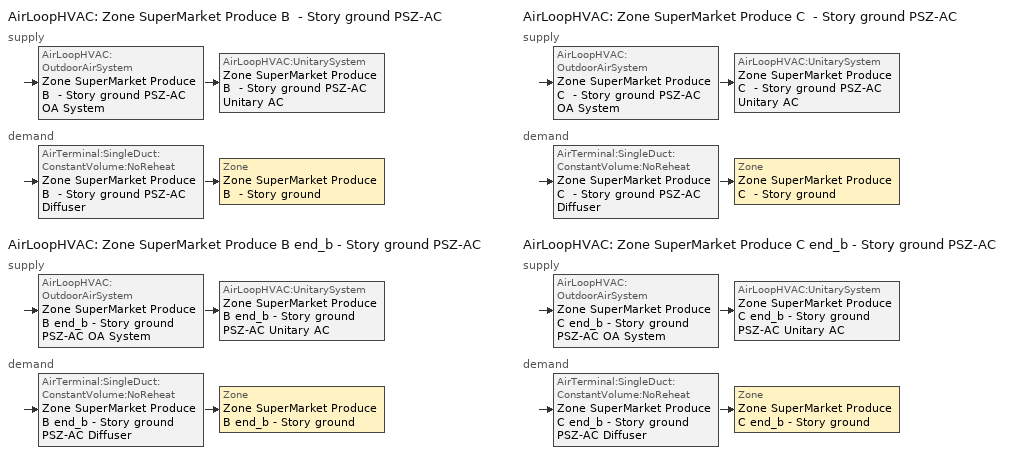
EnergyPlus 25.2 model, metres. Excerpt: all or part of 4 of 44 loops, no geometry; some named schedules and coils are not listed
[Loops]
AirLoopHVAC 'Zone SuperMarket Produce B  - Story ground PSZ-AC'
 supply: AirLoopHVAC:OutdoorAirSystem 'Zone SuperMarket Produce B  - Story ground PSZ-AC OA System' > AirLoopHVAC:UnitarySystem 'Zone SuperMarket Produce B  - Story ground PSZ-AC Unitary AC'
 demand: AirTerminal:SingleDuct:ConstantVolume:NoReheat 'Zone SuperMarket Produce B  - Story ground PSZ-AC Diffuser' > Zone 'Zone SuperMarket Produce B  - Story ground'
AirLoopHVAC 'Zone SuperMarket Produce B end_b - Story ground PSZ-AC'
 supply: AirLoopHVAC:OutdoorAirSystem 'Zone SuperMarket Produce B end_b - Story ground PSZ-AC OA System' > AirLoopHVAC:UnitarySystem 'Zone SuperMarket Produce B end_b - Story ground PSZ-AC Unitary AC'
 demand: AirTerminal:SingleDuct:ConstantVolume:NoReheat 'Zone SuperMarket Produce B end_b - Story ground PSZ-AC Diffuser' > Zone 'Zone SuperMarket Produce B end_b - Story ground'
AirLoopHVAC 'Zone SuperMarket Produce C  - Story ground PSZ-AC'
 supply: AirLoopHVAC:OutdoorAirSystem 'Zone SuperMarket Produce C  - Story ground PSZ-AC OA System' > AirLoopHVAC:UnitarySystem 'Zone SuperMarket Produce C  - Story ground PSZ-AC Unitary AC'
 demand: AirTerminal:SingleDuct:ConstantVolume:NoReheat 'Zone SuperMarket Produce C  - Story ground PSZ-AC Diffuser' > Zone 'Zone SuperMarket Produce C  - Story ground'
AirLoopHVAC 'Zone SuperMarket Produce C end_b - Story ground PSZ-AC'
 supply: AirLoopHVAC:OutdoorAirSystem 'Zone SuperMarket Produce C end_b - Story ground PSZ-AC OA System' > AirLoopHVAC:UnitarySystem 'Zone SuperMarket Produce C end_b - Story ground PSZ-AC Unitary AC'
 demand: AirTerminal:SingleDuct:ConstantVolume:NoReheat 'Zone SuperMarket Produce C end_b - Story ground PSZ-AC Diffuser' > Zone 'Zone SuperMarket Produce C end_b - Story ground'
[ZoneControl:Thermostat] Temperature Difference Between Cutout And Setpoint {deltaC}=0
Name | Zone or ZoneList | Control Type Schedule | Control 1
Zone SuperMarket Produce B  - Story ground Thermostat | Zone SuperMarket Produce B  - Story ground | Zone SuperMarket Produce B  - Story ground Thermostat Schedule | SuperMarket Produce - 90.1-2019 Thermostat 4
Zone SuperMarket Produce B end_b - Story ground Thermostat | Zone SuperMarket Produce B end_b - Story ground | Zone SuperMarket Produce B end_b - Story ground Thermostat Schedule | SuperMarket Produce - 90.1-2019 Thermostat 3
Zone SuperMarket Produce C  - Story ground Thermostat | Zone SuperMarket Produce C  - Story ground | Zone SuperMarket Produce C  - Story ground Thermostat Schedule | SuperMarket Produce - 90.1-2019 Thermostat 1
Zone SuperMarket Produce C end_b - Story ground Thermostat | Zone SuperMarket Produce C end_b - Story ground | Zone SuperMarket Produce C end_b - Story ground Thermostat Schedule | SuperMarket Produce - 90.1-2019 Thermostat
[ThermostatSetpoint:DualSetpoint] Heating Setpoint Temperature Schedule=SuperMarket HtgSetp_Enduse; Cooling Setpoint Temperature Schedule=SuperMarket ClgSetp_Enduse
SuperMarket Produce - 90.1-2019 Thermostat 4; SuperMarket Produce - 90.1-2019 Thermostat 3; SuperMarket Produce - 90.1-2019 Thermostat 1; SuperMarket Produce - 90.1-2019 Thermostat
[AirTerminal:SingleDuct:ConstantVolume:NoReheat] Availability Schedule=Always On Discrete; Maximum Air Flow Rate {m3/s}=AutoSize
Zone SuperMarket Produce B  - Story ground PSZ-AC Diffuser; Zone SuperMarket Produce B end_b - Story ground PSZ-AC Diffuser; Zone SuperMarket Produce C  - Story ground PSZ-AC Diffuser; Zone SuperMarket Produce C end_b - Story ground PSZ-AC Diffuser
[Zone equipment]
Zone SuperMarket Produce B  - Story ground: Zone SuperMarket Produce B  - Story ground PSZ-AC Diffuser
Zone SuperMarket Produce B end_b - Story ground: Zone SuperMarket Produce B end_b - Story ground PSZ-AC Diffuser
Zone SuperMarket Produce C  - Story ground: Zone SuperMarket Produce C  - Story ground PSZ-AC Diffuser
Zone SuperMarket Produce C end_b - Story ground: Zone SuperMarket Produce C end_b - Story ground PSZ-AC Diffuser
[Sizing:Zone] Zone Cooling Design Supply Air Temperature Input Method=SupplyAirTemperature; Zone Cooling Design Supply Air Temperature {C}=12.7778; Zone Cooling Design Supply Air Temperature Difference {deltaC}=11.11; Zone Heating Design Supply Air Temperature Input Method=SupplyAirTemperature; Zone Heating Design Supply Air Temperature {C}=50; Zone Heating Design Supply Air Temperature Difference {deltaC}=11.11; Zone Cooling Design Supply Air Humidity Ratio {kgWater/kgDryAir}=0.0085; Zone Heating Design Supply Air Humidity Ratio {kgWater/kgDryAir}=0.008; Design Specification Outdoor Air Object=SuperMarket Produce Ventilation; Cooling Design Air Flow Method=DesignDay; Cooling Design Air Flow Rate {m3/s}=0; Cooling Minimum Air Flow per Zone Floor Area {m3/s-m2}=0.000762; Cooling Minimum Air Flow {m3/s}=0; Cooling Minimum Air Flow Fraction=0; Heating Design Air Flow Method=DesignDay; Heating Design Air Flow Rate {m3/s}=0; Heating Maximum Air Flow per Zone Floor Area {m3/s-m2}=0.002032; Heating Maximum Air Flow {m3/s}=0.141576; Heating Maximum Air Flow Fraction=1; Account for Dedicated Outdoor Air System=No; Zone Load Sizing Method=Sensible Load Only No Latent Load; Zone Latent Cooling Design Supply Air Humidity Ratio Input Method=HumidityRatioDifference; Zone Cooling Design Supply Air Humidity Ratio Difference {kgWater/kgDryAir}=0.005; Zone Latent Heating Design Supply Air Humidity Ratio Input Method=HumidityRatioDifference; Zone Humidification Design Supply Air Humidity Ratio Difference {kgWater/kgDryAir}=0.005; Type of Space Sum to Use=Coincident; Heating Coil Sizing Method=None; Maximum Heating Capacity To Cooling Load Sizing Ratio {W/W}=1
Zone SuperMarket Produce B  - Story ground; Zone SuperMarket Produce B end_b - Story ground; Zone SuperMarket Produce C  - Story ground; Zone SuperMarket Produce C end_b - Story ground
[DesignSpecification:OutdoorAir]
SuperMarket Produce Ventilation: Outdoor Air Method=Sum; Outdoor Air Flow per Person {m3/s-person}=0.00353961; Outdoor Air Flow per Zone Floor Area {m3/s-m2}=0.0003048; Outdoor Air Flow per Zone {m3/s}=0; Outdoor Air Flow Air Changes per Hour {1/hr}=0
[AirLoopHVAC] Design Supply Air Flow Rate {m3/s}=AutoSize; Design Return Air Flow Fraction of Supply Air Flow=1
Zone SuperMarket Produce B  - Story ground PSZ-AC; Zone SuperMarket Produce B end_b - Story ground PSZ-AC; Zone SuperMarket Produce C  - Story ground PSZ-AC; Zone SuperMarket Produce C end_b - Story ground PSZ-AC
[Sizing:System] Type of Load to Size On=Sensible; Design Outdoor Air Flow Rate {m3/s}=Autosize; Central Heating Maximum System Air Flow Ratio=1; Preheat Design Temperature {C}=7.22222; Preheat Design Humidity Ratio {kgWater/kgDryAir}=0.008; Precool Design Temperature {C}=12.7778; Precool Design Humidity Ratio {kgWater/kgDryAir}=0.008; Central Cooling Design Supply Air Temperature {C}=12.7778; Central Heating Design Supply Air Temperature {C}=50; Type of Zone Sum to Use=Coincident; 100% Outdoor Air in Cooling=No; 100% Outdoor Air in Heating=No; Central Cooling Design Supply Air Humidity Ratio {kgWater/kgDryAir}=0.0085; Central Heating Design Supply Air Humidity Ratio {kgWater/kgDryAir}=0.008; Cooling Supply Air Flow Rate Method=DesignDay; Cooling Supply Air Flow Rate {m3/s}=0; Cooling Supply Air Flow Rate Per Floor Area {m3/s-m2}=0.00996765; Cooling Fraction of Autosized Cooling Supply Air Flow Rate=1; Cooling Supply Air Flow Rate Per Unit Cooling Capacity {m3/s-W}=3.94755e-05; Heating Supply Air Flow Rate Method=DesignDay; Heating Supply Air Flow Rate {m3/s}=0; Heating Supply Air Flow Rate Per Floor Area {m3/s-m2}=0.00996765; Heating Fraction of Autosized Heating Supply Air Flow Rate=1; Heating Fraction of Autosized Cooling Supply Air Flow Rate=1; Heating Supply Air Flow Rate Per Unit Heating Capacity {m3/s-W}=3.15882e-05; System Outdoor Air Method=ZoneSum; Zone Maximum Outdoor Air Fraction=1; Cooling Design Capacity Method=CoolingDesignCapacity; Cooling Design Capacity {W}=Autosize; Cooling Design Capacity Per Floor Area {W/m2}=234.7; Fraction of Autosized Cooling Design Capacity=1; Heating Design Capacity Method=HeatingDesignCapacity; Heating Design Capacity {W}=Autosize; Heating Design Capacity Per Floor Area {W/m2}=157; Fraction of Autosized Heating Design Capacity=1; Central Cooling Capacity Control Method=OnOff; Occupant Diversity=Autosize; Heating Coil Sizing Method=None; Maximum Heating Capacity To Cooling Capacity Sizing Ratio {W/W}=1
Zone SuperMarket Produce B  - Story ground PSZ-AC; Zone SuperMarket Produce B end_b - Story ground PSZ-AC; Zone SuperMarket Produce C  - Story ground PSZ-AC; Zone SuperMarket Produce C end_b - Story ground PSZ-AC
[Controller:OutdoorAir] Minimum Outdoor Air Flow Rate {m3/s}=Autosize; Maximum Outdoor Air Flow Rate {m3/s}=Autosize; Economizer Control Action Type=ModulateFlow; Lockout Type=LockoutWithHeating; Minimum Limit Type=FixedMinimum; High Humidity Control=No; High Humidity Outdoor Air Flow Ratio=1; Control High Indoor Humidity Based on Outdoor Humidity Ratio=Yes; Heat Recovery Bypass Control Type=BypassWhenWithinEconomizerLimits; Economizer Operation Staging=InterlockedWithMechanicalCooling
Name | Economizer Control Type | Minimum Outdoor Air Schedule | Maximum Fraction of Outdoor Air Schedule | Mechanical Ventilation Controller | Economizer Maximum Limit Dry-Bulb Temperature {C} | Economizer Maximum Limit Enthalpy {J/kg}
Zone SuperMarket Produce B  - Story ground PSZ-AC OA System Controller | DifferentialDryBulb | Zone SuperMarket Produce B  - Story ground PSZ-AC Occ Sch | ems_Zone_SuperMarket_Produce_B____Story_ground_PSZ_AC_maxOASch | Controller Mechanical Ventilation 24
Zone SuperMarket Produce B end_b - Story ground PSZ-AC OA System Controller | DifferentialDryBulb | Zone SuperMarket Produce B end_b - Story ground PSZ-AC Occ Sch | ems_Zone_SuperMarket_Produce_B_end_b___Story_ground_PSZ_AC_maxOASch | Controller Mechanical Ventilation 25
Zone SuperMarket Produce C  - Story ground PSZ-AC OA System Controller | NoEconomizer | Zone SuperMarket Produce C  - Story ground PSZ-AC Occ Sch | ems_Zone_SuperMarket_Produce_C____Story_ground_PSZ_AC_maxOASch | Controller Mechanical Ventilation 26 | 28 | 64000
Zone SuperMarket Produce C end_b - Story ground PSZ-AC OA System Controller | NoEconomizer | Zone SuperMarket Produce C end_b - Story ground PSZ-AC Occ Sch | ems_Zone_SuperMarket_Produce_C_end_b___Story_ground_PSZ_AC_maxOASch | Controller Mechanical Ventilation 27 | 28 | 64000
[Controller:MechanicalVentilation] Demand Controlled Ventilation=No; System Outdoor Air Method=ZoneSum; Design Specification Outdoor Air Object Name 1=SuperMarket Produce Ventilation
Name | Availability Schedule | Zone or ZoneList Name 1
Controller Mechanical Ventilation 24 | Zone SuperMarket Produce B  - Story ground PSZ-AC Occ Sch | Zone SuperMarket Produce B  - Story ground
Controller Mechanical Ventilation 25 | Zone SuperMarket Produce B end_b - Story ground PSZ-AC Occ Sch | Zone SuperMarket Produce B end_b - Story ground
Controller Mechanical Ventilation 26 | Zone SuperMarket Produce C  - Story ground PSZ-AC Occ Sch | Zone SuperMarket Produce C  - Story ground
Controller Mechanical Ventilation 27 | Zone SuperMarket Produce C end_b - Story ground PSZ-AC Occ Sch | Zone SuperMarket Produce C end_b - Story ground
[SetpointManager:MixedAir] Control Variable=Temperature
Name | Setpoint Node or NodeList
Zone SuperMarket Produce B  - Story ground PSZ-AC Mixed Air Node OS Default SPM | Zone SuperMarket Produce B  - Story ground PSZ-AC Mixed Air Node
Zone SuperMarket Produce B end_b - Story ground PSZ-AC Mixed Air Node OS Default SPM | Zone SuperMarket Produce B end_b - Story ground PSZ-AC Mixed Air Node
Zone SuperMarket Produce C  - Story ground PSZ-AC Mixed Air Node OS Default SPM | Zone SuperMarket Produce C  - Story ground PSZ-AC Mixed Air Node
Zone SuperMarket Produce C end_b - Story ground PSZ-AC Mixed Air Node OS Default SPM | Zone SuperMarket Produce C end_b - Story ground PSZ-AC Mixed Air Node
[AirLoopHVAC:UnitarySystem] Control Type=Load; Dehumidification Control Type=None; Availability Schedule=Always On Discrete; Fan Placement=DrawThrough; DX Heating Coil Sizing Ratio=1; Use DOAS DX Cooling Coil=No; Minimum Supply Air Temperature {C}=2; Latent Load Control=SensibleOnlyLoadControl; Cooling Supply Air Flow Rate Method=SupplyAirFlowRate; Cooling Supply Air Flow Rate {m3/s}=Autosize; Heating Supply Air Flow Rate Method=SupplyAirFlowRate; Heating Supply Air Flow Rate {m3/s}=Autosize; No Load Supply Air Flow Rate Method=None; No Load Supply Air Flow Rate Control Set To Low Speed=Yes; Maximum Supply Air Temperature {C}=80; Maximum Outdoor Dry-Bulb Temperature for Supplemental Heater Operation {C}=21; Ancillary On-Cycle Electric Power {W}=0; Ancillary Off-Cycle Electric Power {W}=0
Name | Controlling Zone or Thermostat Location | Supply Fan | Supply Air Fan Operating Mode Schedule | Heating Coil | Cooling Coil | Supplemental Heating Coil
Zone SuperMarket Produce B  - Story ground PSZ-AC Unitary AC | Zone SuperMarket Produce B  - Story ground | Zone SuperMarket Produce B  - Story ground PSZ-AC Fan | Zone SuperMarket Produce B  - Story ground PSZ-AC Occ Sch | Zone SuperMarket Produce B  - Story ground PSZ-AC Water Htg Coil | Zone SuperMarket Produce B  - Story ground PSZ-AC 1spd DX AC Clg Coil 76kBtu/hr 14.6IEER | Zone SuperMarket Produce B  - Story ground PSZ-AC Electric Backup Htg Coil
Zone SuperMarket Produce B end_b - Story ground PSZ-AC Unitary AC | Zone SuperMarket Produce B end_b - Story ground | Zone SuperMarket Produce B end_b - Story ground PSZ-AC Fan | Zone SuperMarket Produce B end_b - Story ground PSZ-AC Occ Sch | Zone SuperMarket Produce B end_b - Story ground PSZ-AC Water Htg Coil | Zone SuperMarket Produce B end_b - Story ground PSZ-AC 1spd DX AC Clg Coil 64kBtu/hr 13.4SEER | Zone SuperMarket Produce B end_b - Story ground PSZ-AC Electric Backup Htg Coil
Zone SuperMarket Produce C  - Story ground PSZ-AC Unitary AC | Zone SuperMarket Produce C  - Story ground | Zone SuperMarket Produce C  - Story ground PSZ-AC Fan | Zone SuperMarket Produce C  - Story ground PSZ-AC Occ Sch | Zone SuperMarket Produce C  - Story ground PSZ-AC Water Htg Coil | Zone SuperMarket Produce C  - Story ground PSZ-AC 1spd DX AC Clg Coil 11kBtu/hr 13.4SEER | Zone SuperMarket Produce C  - Story ground PSZ-AC Electric Backup Htg Coil
Zone SuperMarket Produce C end_b - Story ground PSZ-AC Unitary AC | Zone SuperMarket Produce C end_b - Story ground | Zone SuperMarket Produce C end_b - Story ground PSZ-AC Fan | Zone SuperMarket Produce C end_b - Story ground PSZ-AC Occ Sch | Zone SuperMarket Produce C end_b - Story ground PSZ-AC Water Htg Coil | Zone SuperMarket Produce C end_b - Story ground PSZ-AC 1spd DX AC Clg Coil 8kBtu/hr 13.4SEER | Zone SuperMarket Produce C end_b - Story ground PSZ-AC Electric Backup Htg Coil
[Fan:OnOff] Availability Schedule=Always On Discrete; Pressure Rise {Pa}=622.722; Maximum Flow Rate {m3/s}=Autosize; Motor In Airstream Fraction=1
Name | Fan Total Efficiency | Motor Efficiency | Fan Power Ratio Function of Speed Ratio Curve | Fan Efficiency Ratio Function of Speed Ratio Curve
Zone SuperMarket Produce B  - Story ground PSZ-AC Fan | 0.56225 | 0.865 | Fan On Off Power Curve 23 | Fan On Off Efficiency Curve 23
Zone SuperMarket Produce B end_b - Story ground PSZ-AC Fan | 0.56225 | 0.865 | Fan On Off Power Curve 24 | Fan On Off Efficiency Curve 24
Zone SuperMarket Produce C  - Story ground PSZ-AC Fan | 0.55575 | 0.855 | Fan On Off Power Curve 25 | Fan On Off Efficiency Curve 25
Zone SuperMarket Produce C end_b - Story ground PSZ-AC Fan | 0.55575 | 0.855 | Fan On Off Power Curve 26 | Fan On Off Efficiency Curve 26
[Coil:Cooling:DX:SingleSpeed] Availability Schedule=Always On Discrete; Gross Rated Total Cooling Capacity {W}=Autosize; Gross Rated Sensible Heat Ratio=Autosize; Rated Air Flow Rate {m3/s}=Autosize; Rated Evaporator Fan Power Per Volume Flow Rate 2017 {W/(m3/s)}=773.3; Rated Evaporator Fan Power Per Volume Flow Rate 2023 {W/(m3/s)}=934.4; Total Cooling Capacity Function of Temperature Curve=CoilClgDXQRatio_fTwbToadbSI; Total Cooling Capacity Function of Flow Fraction Curve=CoilClgDXSnglQRatio_fCFMRatio; Energy Input Ratio Function of Temperature Curve=CoilClgDXEIRRatio_fTwbToadbSI; Energy Input Ratio Function of Flow Fraction Curve=CoilClgDXSnglEIRRatio_fCFMRatio; Part Load Fraction Correlation Curve=CoilClgDXEIRRatio_fQFrac; Minimum Outdoor Dry-Bulb Temperature for Compressor Operation {C}=-25; Nominal Time for Condensate Removal to Begin {s}=0; Ratio of Initial Moisture Evaporation Rate and Steady State Latent Capacity=0; Maximum Cycling Rate {cycles/hr}=0; Latent Capacity Time Constant {s}=0; Condenser Type=AirCooled; Evaporative Condenser Effectiveness=0.9; Evaporative Condenser Air Flow Rate {m3/s}=Autosize; Evaporative Condenser Pump Rated Power Consumption {W}=Autosize; Crankcase Heater Capacity {W}=0; Maximum Outdoor Dry-Bulb Temperature for Crankcase Heater Operation {C}=10; Basin Heater Capacity {W/K}=0; Basin Heater Setpoint Temperature {C}=2
Name | Gross Rated Cooling COP {W/W}
Zone SuperMarket Produce B  - Story ground PSZ-AC 1spd DX AC Clg Coil 76kBtu/hr 14.6IEER | 3.62155
Zone SuperMarket Produce B end_b - Story ground PSZ-AC 1spd DX AC Clg Coil 64kBtu/hr 13.4SEER; Zone SuperMarket Produce C  - Story ground PSZ-AC 1spd DX AC Clg Coil 11kBtu/hr 13.4SEER; Zone SuperMarket Produce C end_b - Story ground PSZ-AC 1spd DX AC Clg Coil 8kBtu/hr 13.4SEER | 3.721984
[Coil:Heating:Electric] Availability Schedule=Always On Discrete; Efficiency=1; Nominal Capacity {W}=Autosize
Zone SuperMarket Produce B  - Story ground PSZ-AC Electric Backup Htg Coil; Zone SuperMarket Produce B end_b - Story ground PSZ-AC Electric Backup Htg Coil; Zone SuperMarket Produce C  - Story ground PSZ-AC Electric Backup Htg Coil; Zone SuperMarket Produce C end_b - Story ground PSZ-AC Electric Backup Htg Coil
[SetpointManager:SingleZone:Reheat] Control Variable=Temperature; Minimum Supply Air Temperature {C}=12.7778; Maximum Supply Air Temperature {C}=50
Name | Control Zone | Setpoint Node or NodeList
Zone SuperMarket Produce B  - Story ground Setpoint Manager SZ Reheat | Zone SuperMarket Produce B  - Story ground | Zone SuperMarket Produce B  - Story ground PSZ-AC Supply Outlet Node
Zone SuperMarket Produce B end_b - Story ground Setpoint Manager SZ Reheat | Zone SuperMarket Produce B end_b - Story ground | Zone SuperMarket Produce B end_b - Story ground PSZ-AC Supply Outlet Node
Zone SuperMarket Produce C  - Story ground Setpoint Manager SZ Reheat | Zone SuperMarket Produce C  - Story ground | Zone SuperMarket Produce C  - Story ground PSZ-AC Supply Outlet Node
Zone SuperMarket Produce C end_b - Story ground Setpoint Manager SZ Reheat | Zone SuperMarket Produce C end_b - Story ground | Zone SuperMarket Produce C end_b - Story ground PSZ-AC Supply Outlet Node
[Schedule:Week:Daily]
ems_Zone_SuperMarket_Produce_B____Story_ground_PSZ_AC_maxOASch Week Rule - Jan1-Dec31: ems_Zone_SuperMarket_Produce_B____Story_ground_PSZ_AC_maxOASch_Default, ems_Zone_SuperMarket_Produce_B____Story_ground_PSZ_AC_maxOASch_Default, ems_Zone_SuperMarket_Produce_B____Story_ground_PSZ_AC_maxOASch_Default, ems_Zone_SuperMarket_Produce_B____Story_ground_PSZ_AC_maxOASch_Default, ems_Zone_SuperMarket_Produce_B____Story_ground_PSZ_AC_maxOASch_Default, ems_Zone_SuperMarket_Produce_B____Story_ground_PSZ_AC_maxOASch_Default, ems_Zone_SuperMarket_Produce_B____Story_ground_PSZ_AC_maxOASch_Default, ems_Zone_SuperMarket_Produce_B____Story_ground_PSZ_AC_maxOASch_Default, ems_Zone_SuperMarket_Produce_B____Story_ground_PSZ_AC_maxOASch_Default, ems_Zone_SuperMarket_Produce_B____Story_ground_PSZ_AC_maxOASch_Default, ems_Zone_SuperMarket_Produce_B____Story_ground_PSZ_AC_maxOASch_Default, ems_Zone_SuperMarket_Produce_B____Story_ground_PSZ_AC_maxOASch_Default
Zone SuperMarket Produce B  - Story ground PSZ-AC Occ Sch Week Rule - Jan1-Dec31: Schedule Day 86, Zone SuperMarket Produce B  - Story ground PSZ-AC Occ Sch Default, Zone SuperMarket Produce B  - Story ground PSZ-AC Occ Sch Default, Zone SuperMarket Produce B  - Story ground PSZ-AC Occ Sch Default, Zone SuperMarket Produce B  - Story ground PSZ-AC Occ Sch Default, Zone SuperMarket Produce B  - Story ground PSZ-AC Occ Sch Default, Schedule Day 85, Zone SuperMarket Produce B  - Story ground PSZ-AC Occ Sch Default, Zone SuperMarket Produce B  - Story ground PSZ-AC Occ Sch Summer Design Day, Zone SuperMarket Produce B  - Story ground PSZ-AC Occ Sch Winter Design Day, Zone SuperMarket Produce B  - Story ground PSZ-AC Occ Sch Default, Zone SuperMarket Produce B  - Story ground PSZ-AC Occ Sch Default
[Schedule:Year]
SuperMarket HtgSetp_Enduse: SuperMarket HtgSetp_Enduse Week Rule - Jan1-Dec31, 1, 1, 12, 31
SuperMarket ClgSetp_Enduse: SuperMarket ClgSetp_Enduse Week Rule - Jan1-Dec31, 1, 1, 12, 31
ems_Zone_SuperMarket_Produce_B_end_b___Story_ground_PSZ_AC_maxOASch: ems_Zone_SuperMarket_Produce_B_end_b___Story_ground_PSZ_AC_maxOASch Week Rule - Jan1-Dec31, 1, 1, 12, 31
ems_Zone_SuperMarket_Produce_B____Story_ground_PSZ_AC_maxOASch: ems_Zone_SuperMarket_Produce_B____Story_ground_PSZ_AC_maxOASch Week Rule - Jan1-Dec31, 1, 1, 12, 31
ems_Zone_SuperMarket_Produce_C_end_b___Story_ground_PSZ_AC_maxOASch: ems_Zone_SuperMarket_Produce_C_end_b___Story_ground_PSZ_AC_maxOASch Week Rule - Jan1-Dec31, 1, 1, 12, 31
ems_Zone_SuperMarket_Produce_C____Story_ground_PSZ_AC_maxOASch: ems_Zone_SuperMarket_Produce_C____Story_ground_PSZ_AC_maxOASch Week Rule - Jan1-Dec31, 1, 1, 12, 31
Zone SuperMarket Produce B  - Story ground PSZ-AC Occ Sch: Zone SuperMarket Produce B  - Story ground PSZ-AC Occ Sch Week Rule - Jan1-Dec31, 1, 1, 12, 31
Zone SuperMarket Produce B end_b - Story ground PSZ-AC Occ Sch: Zone SuperMarket Produce B end_b - Story ground PSZ-AC Occ Sch Week Rule - Jan1-Dec31, 1, 1, 12, 31
Zone SuperMarket Produce C  - Story ground PSZ-AC Occ Sch: Zone SuperMarket Produce C  - Story ground PSZ-AC Occ Sch Week Rule - Jan1-Dec31, 1, 1, 12, 31
Zone SuperMarket Produce C end_b - Story ground PSZ-AC Occ Sch: Zone SuperMarket Produce C end_b - Story ground PSZ-AC Occ Sch Week Rule - Jan1-Dec31, 1, 1, 12, 31
[Schedule:Compact]
Zone SuperMarket Produce B  - Story ground Thermostat Schedule; Zone SuperMarket Produce B end_b - Story ground Thermostat Schedule; Zone SuperMarket Produce C  - Story ground Thermostat Schedule; Zone SuperMarket Produce C end_b - Story ground Thermostat Schedule: Through: 12/31, For: AllDays, Until: 24:00, 4
[Schedule:Constant]
Always On Discrete: Hourly Value=1
[Curve:Exponent] Coefficient1 Constant=1; Coefficient2 Constant=0; Coefficient3 Constant=0; Minimum Value of x {BasedOnField A2}=0; Maximum Value of x {BasedOnField A2}=1
Fan On Off Power Curve 23; Fan On Off Power Curve 24; Fan On Off Power Curve 25; Fan On Off Power Curve 26
[Curve:Cubic] Maximum Value of x {BasedOnField A2}=1
Name | Coefficient1 Constant | Coefficient2 x | Coefficient3 x**2 | Coefficient4 x**3 | Minimum Value of x {BasedOnField A2}
CoilClgDXEIRRatio_fQFrac | 0 | 5.1091 | -8.5515 | 4.4744 | 0.7
Fan On Off Efficiency Curve 23; Fan On Off Efficiency Curve 24; Fan On Off Efficiency Curve 25; Fan On Off Efficiency Curve 26 | 1 | 0 | 0 | 0 | 0
[Curve:Biquadratic] Minimum Value of x {BasedOnField A2}=13.89; Maximum Value of x {BasedOnField A2}=25; Minimum Value of y {BasedOnField A3}=23.89; Maximum Value of y {BasedOnField A3}=46.11; Minimum Curve Output {BasedOnField A4}=0.77
Name | Coefficient1 Constant | Coefficient2 x | Coefficient3 x**2 | Coefficient4 y | Coefficient5 y**2 | Coefficient6 x*y | Maximum Curve Output {BasedOnField A4}
CoilClgDXQRatio_fTwbToadbSI | 0.86779 | 0.014245 | 0.000554 | -0.007569 | 3.2e-05 | -0.000191 | 1.29
CoilClgDXEIRRatio_fTwbToadbSI | 0.116709 | 0.028458 | -0.000411 | 0.021422 | 0.000162 | -0.00068 | 1.33
[Curve:Quadratic]
Name | Coefficient1 Constant | Coefficient2 x | Coefficient3 x**2 | Minimum Value of x {BasedOnField A2} | Maximum Value of x {BasedOnField A2}
CoilClgDXSnglQRatio_fCFMRatio | 0.8 | 0.2 | 0 | 0.5 | 1.5
CoilClgDXSnglEIRRatio_fCFMRatio | 1.156 | -0.1816 | 0.0256 | 0 | 1
